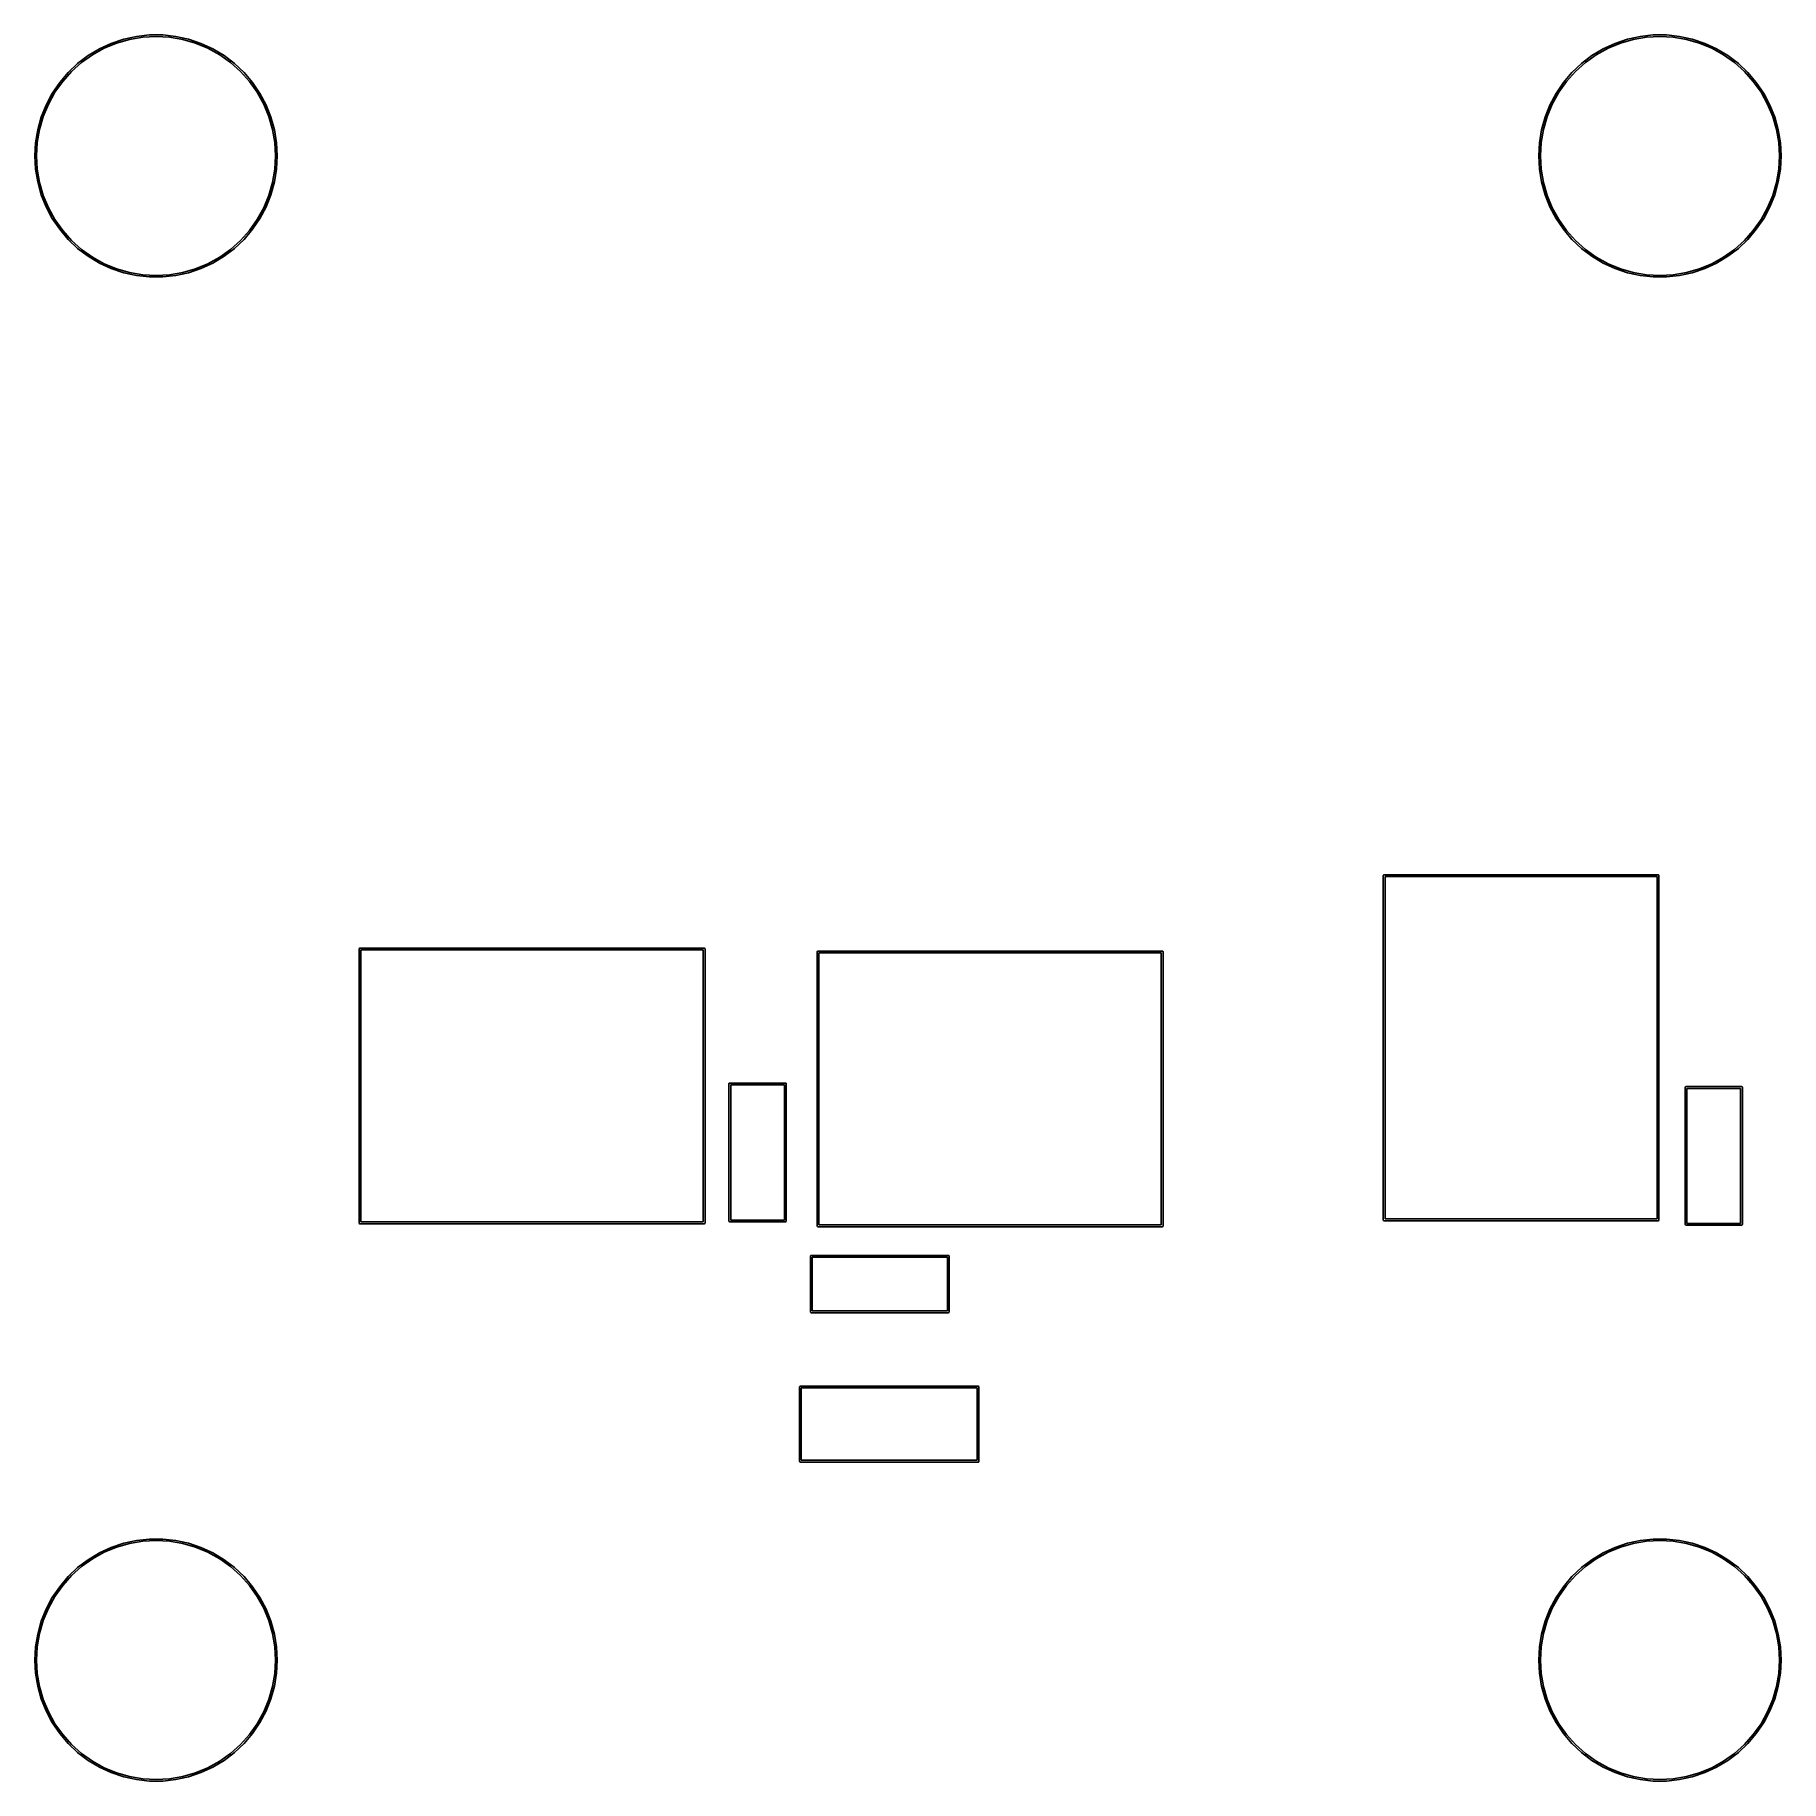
# Model space of a CAD drawing. Extents: x 4.27 to 6.13, y -6.93 to -5.07.
import ezdxf

# ---------------------------------------------------------------- set-up
doc = ezdxf.new("R2010")
doc.units = 0
doc.header["$MEASUREMENT"] = 0
doc.layers.add('BLACK', color=7, linetype='CONTINUOUS')

msp = doc.modelspace()

# ---------------------------------------------------------------- linework, layer by layer
at = {"layer": 'BLACK', "linetype": 'CONTINUOUS'}
for p, q in [((4.3791, -5.0728), (4.393, -5.0713)), ((4.393, -5.0713), (4.407, -5.0713)), ((4.407, -5.0713), (4.4209, -5.0728)), ((5.9791, -5.0728), (5.993, -5.0713)), ((5.993, -5.0713), (6.007, -5.0713)), ((6.007, -5.0713), (6.0209, -5.0728)), ((4.3276, -5.0933), (4.3396, -5.0861)), ((4.3448, -5.0854), (4.3323, -5.0923)), ((4.3396, -5.0861), (4.3523, -5.0802)), ((4.358, -5.08), (4.3448, -5.0854)), ((4.3523, -5.0802), (4.3655, -5.0758)), ((4.3717, -5.076), (4.358, -5.08)), ((4.3655, -5.0758), (4.3791, -5.0728)), ((4.3858, -5.0736), (4.3717, -5.076)), ((4.4, -5.0728), (4.3858, -5.0736)), ((4.4142, -5.0736), (4.4, -5.0728)), ((4.4283, -5.076), (4.4142, -5.0736)), ((4.4209, -5.0728), (4.4345, -5.0758)), ((4.442, -5.08), (4.4283, -5.076)), ((4.4345, -5.0758), (4.4477, -5.0802)), ((4.4552, -5.0854), (4.442, -5.08)), ((4.4477, -5.0802), (4.4604, -5.0861)), ((4.4677, -5.0923), (4.4552, -5.0854)), ((4.4604, -5.0861), (4.4724, -5.0933)), ((5.9276, -5.0933), (5.9396, -5.0861)), ((5.9448, -5.0854), (5.9323, -5.0923)), ((5.9396, -5.0861), (5.9523, -5.0802)), ((5.958, -5.08), (5.9448, -5.0854)), ((5.9523, -5.0802), (5.9655, -5.0758)), ((5.9717, -5.076), (5.958, -5.08)), ((5.9655, -5.0758), (5.9791, -5.0728)), ((5.9858, -5.0736), (5.9717, -5.076)), ((6, -5.0728), (5.9858, -5.0736)), ((6.0142, -5.0736), (6, -5.0728)), ((6.0283, -5.076), (6.0142, -5.0736)), ((6.0209, -5.0728), (6.0345, -5.0758)), ((6.042, -5.08), (6.0283, -5.076)), ((6.0345, -5.0758), (6.0477, -5.0802)), ((6.0552, -5.0854), (6.042, -5.08)), ((6.0477, -5.0802), (6.0604, -5.0861)), ((6.0677, -5.0923), (6.0552, -5.0854)), ((6.0604, -5.0861), (6.0724, -5.0933)), ((4.3064, -5.1113), (4.3165, -5.1017)), ((4.3207, -5.1006), (4.3101, -5.1101)), ((4.3165, -5.1017), (4.3276, -5.0933)), ((4.3323, -5.0923), (4.3207, -5.1006)), ((4.4793, -5.1006), (4.4677, -5.0923)), ((4.4724, -5.0933), (4.4835, -5.1017)), ((4.4899, -5.1101), (4.4793, -5.1006)), ((4.4835, -5.1017), (4.4936, -5.1113)), ((5.9064, -5.1113), (5.9165, -5.1017)), ((5.9207, -5.1006), (5.9101, -5.1101)), ((5.9165, -5.1017), (5.9276, -5.0933)), ((5.9323, -5.0923), (5.9207, -5.1006)), ((6.0793, -5.1006), (6.0677, -5.0923)), ((6.0724, -5.0933), (6.0835, -5.1017)), ((6.0899, -5.1101), (6.0793, -5.1006)), ((6.0835, -5.1017), (6.0936, -5.1113)), ((4.2895, -5.1335), (4.2974, -5.122)), ((4.3006, -5.1207), (4.2923, -5.1323)), ((4.2974, -5.122), (4.3064, -5.1113)), ((4.3101, -5.1101), (4.3006, -5.1207)), ((4.4994, -5.1207), (4.4899, -5.1101)), ((4.4936, -5.1113), (4.5026, -5.122)), ((4.5077, -5.1323), (4.4994, -5.1207)), ((4.5026, -5.122), (4.5105, -5.1335)), ((5.8895, -5.1335), (5.8974, -5.122)), ((5.9006, -5.1207), (5.8923, -5.1323)), ((5.8974, -5.122), (5.9064, -5.1113)), ((5.9101, -5.1101), (5.9006, -5.1207)), ((6.0994, -5.1207), (6.0899, -5.1101)), ((6.0936, -5.1113), (6.1026, -5.122)), ((6.1077, -5.1323), (6.0994, -5.1207)), ((6.1026, -5.122), (6.1105, -5.1335)), ((4.2778, -5.1588), (4.283, -5.1459)), ((4.2854, -5.1448), (4.28, -5.158)), ((4.283, -5.1459), (4.2895, -5.1335)), ((4.2923, -5.1323), (4.2854, -5.1448)), ((4.5146, -5.1448), (4.5077, -5.1323)), ((4.5105, -5.1335), (4.517, -5.1459)), ((4.52, -5.158), (4.5146, -5.1448)), ((4.517, -5.1459), (4.5222, -5.1588)), ((5.8778, -5.1588), (5.883, -5.1459)), ((5.8854, -5.1448), (5.88, -5.158)), ((5.883, -5.1459), (5.8895, -5.1335)), ((5.8923, -5.1323), (5.8854, -5.1448)), ((6.1146, -5.1448), (6.1077, -5.1323)), ((6.1105, -5.1335), (6.117, -5.1459)), ((6.12, -5.158), (6.1146, -5.1448)), ((6.117, -5.1459), (6.1222, -5.1588)), ((4.2741, -5.1723), (4.2778, -5.1588)), ((4.28, -5.158), (4.276, -5.1717)), ((4.524, -5.1717), (4.52, -5.158)), ((4.5222, -5.1588), (4.5259, -5.1723)), ((5.8741, -5.1723), (5.8778, -5.1588)), ((5.88, -5.158), (5.876, -5.1717)), ((6.124, -5.1717), (6.12, -5.158)), ((6.1222, -5.1588), (6.1259, -5.1723)), ((4.2718, -5.1861), (4.2741, -5.1723)), ((4.276, -5.1717), (4.2736, -5.1858)), ((4.5264, -5.1858), (4.524, -5.1717)), ((4.5259, -5.1723), (4.5282, -5.1861)), ((5.8718, -5.1861), (5.8741, -5.1723)), ((5.876, -5.1717), (5.8736, -5.1858)), ((6.1264, -5.1858), (6.124, -5.1717)), ((6.1259, -5.1723), (6.1282, -5.1861)), ((4.2711, -5.2), (4.2718, -5.1861)), ((4.2718, -5.2139), (4.2711, -5.2)), ((4.2736, -5.1858), (4.2728, -5.2)), ((4.2728, -5.2), (4.2736, -5.2142)), ((4.5272, -5.2), (4.5264, -5.1858)), ((4.5264, -5.2142), (4.5272, -5.2)), ((4.5282, -5.1861), (4.5289, -5.2)), ((4.5289, -5.2), (4.5282, -5.2139)), ((5.8711, -5.2), (5.8718, -5.1861)), ((5.8718, -5.2139), (5.8711, -5.2)), ((5.8736, -5.1858), (5.8728, -5.2)), ((5.8728, -5.2), (5.8736, -5.2142)), ((6.1272, -5.2), (6.1264, -5.1858)), ((6.1264, -5.2142), (6.1272, -5.2)), ((6.1282, -5.1861), (6.1289, -5.2)), ((6.1289, -5.2), (6.1282, -5.2139)), ((4.2741, -5.2277), (4.2718, -5.2139)), ((4.2736, -5.2142), (4.276, -5.2283)), ((4.524, -5.2283), (4.5264, -5.2142)), ((4.5282, -5.2139), (4.5259, -5.2277)), ((5.8741, -5.2277), (5.8718, -5.2139)), ((5.8736, -5.2142), (5.876, -5.2283)), ((6.124, -5.2283), (6.1264, -5.2142)), ((6.1282, -5.2139), (6.1259, -5.2277)), ((4.2778, -5.2412), (4.2741, -5.2277)), ((4.276, -5.2283), (4.28, -5.242)), ((4.52, -5.242), (4.524, -5.2283)), ((4.5259, -5.2277), (4.5222, -5.2412)), ((5.8778, -5.2412), (5.8741, -5.2277)), ((5.876, -5.2283), (5.88, -5.242)), ((6.12, -5.242), (6.124, -5.2283)), ((6.1259, -5.2277), (6.1222, -5.2412)), ((4.283, -5.2541), (4.2778, -5.2412)), ((4.28, -5.242), (4.2854, -5.2552)), ((4.2895, -5.2665), (4.283, -5.2541)), ((4.2854, -5.2552), (4.2923, -5.2677)), ((4.5077, -5.2677), (4.5146, -5.2552)), ((4.517, -5.2541), (4.5105, -5.2665)), ((4.5146, -5.2552), (4.52, -5.242)), ((4.5222, -5.2412), (4.517, -5.2541)), ((5.883, -5.2541), (5.8778, -5.2412)), ((5.88, -5.242), (5.8854, -5.2552)), ((5.8895, -5.2665), (5.883, -5.2541)), ((5.8854, -5.2552), (5.8923, -5.2677)), ((6.1077, -5.2677), (6.1146, -5.2552)), ((6.117, -5.2541), (6.1105, -5.2665)), ((6.1146, -5.2552), (6.12, -5.242)), ((6.1222, -5.2412), (6.117, -5.2541)), ((4.2974, -5.278), (4.2895, -5.2665)), ((4.2923, -5.2677), (4.3006, -5.2793)), ((4.4994, -5.2793), (4.5077, -5.2677)), ((4.5105, -5.2665), (4.5026, -5.278)), ((5.8974, -5.278), (5.8895, -5.2665)), ((5.8923, -5.2677), (5.9006, -5.2793)), ((6.0994, -5.2793), (6.1077, -5.2677)), ((6.1105, -5.2665), (6.1026, -5.278)), ((4.3064, -5.2887), (4.2974, -5.278)), ((4.3006, -5.2793), (4.3101, -5.2899)), ((4.3165, -5.2983), (4.3064, -5.2887)), ((4.3101, -5.2899), (4.3207, -5.2994)), ((4.4793, -5.2994), (4.4899, -5.2899)), ((4.4936, -5.2887), (4.4835, -5.2983)), ((4.4899, -5.2899), (4.4994, -5.2793)), ((4.5026, -5.278), (4.4936, -5.2887)), ((5.9064, -5.2887), (5.8974, -5.278)), ((5.9006, -5.2793), (5.9101, -5.2899)), ((5.9165, -5.2983), (5.9064, -5.2887)), ((5.9101, -5.2899), (5.9207, -5.2994)), ((6.0793, -5.2994), (6.0899, -5.2899)), ((6.0936, -5.2887), (6.0835, -5.2983)), ((6.0899, -5.2899), (6.0994, -5.2793)), ((6.1026, -5.278), (6.0936, -5.2887)), ((4.3276, -5.3067), (4.3165, -5.2983)), ((4.3207, -5.2994), (4.3323, -5.3077)), ((4.3396, -5.3139), (4.3276, -5.3067)), ((4.3323, -5.3077), (4.3448, -5.3146)), ((4.4552, -5.3146), (4.4677, -5.3077)), ((4.4724, -5.3067), (4.4604, -5.3139)), ((4.4677, -5.3077), (4.4793, -5.2994)), ((4.4835, -5.2983), (4.4724, -5.3067)), ((5.9276, -5.3067), (5.9165, -5.2983)), ((5.9207, -5.2994), (5.9323, -5.3077)), ((5.9396, -5.3139), (5.9276, -5.3067)), ((5.9323, -5.3077), (5.9448, -5.3146)), ((6.0552, -5.3146), (6.0677, -5.3077)), ((6.0724, -5.3067), (6.0604, -5.3139)), ((6.0677, -5.3077), (6.0793, -5.2994)), ((6.0835, -5.2983), (6.0724, -5.3067)), ((4.3523, -5.3198), (4.3396, -5.3139)), ((4.3448, -5.3146), (4.358, -5.32)), ((4.3655, -5.3242), (4.3523, -5.3198)), ((4.358, -5.32), (4.3717, -5.324)), ((4.3791, -5.3272), (4.3655, -5.3242)), ((4.3717, -5.324), (4.3858, -5.3264)), ((4.393, -5.3287), (4.3791, -5.3272)), ((4.3858, -5.3264), (4.4, -5.3272)), ((4.407, -5.3287), (4.393, -5.3287)), ((4.4, -5.3272), (4.4142, -5.3264)), ((4.4209, -5.3272), (4.407, -5.3287)), ((4.4142, -5.3264), (4.4283, -5.324)), ((4.4345, -5.3242), (4.4209, -5.3272)), ((4.4283, -5.324), (4.442, -5.32)), ((4.4477, -5.3198), (4.4345, -5.3242)), ((4.442, -5.32), (4.4552, -5.3146)), ((4.4604, -5.3139), (4.4477, -5.3198)), ((5.9523, -5.3198), (5.9396, -5.3139)), ((5.9448, -5.3146), (5.958, -5.32)), ((5.9655, -5.3242), (5.9523, -5.3198)), ((5.958, -5.32), (5.9717, -5.324)), ((5.9791, -5.3272), (5.9655, -5.3242)), ((5.9717, -5.324), (5.9858, -5.3264)), ((5.993, -5.3287), (5.9791, -5.3272)), ((5.9858, -5.3264), (6, -5.3272)), ((6.007, -5.3287), (5.993, -5.3287)), ((6, -5.3272), (6.0142, -5.3264)), ((6.0209, -5.3272), (6.007, -5.3287)), ((6.0142, -5.3264), (6.0283, -5.324)), ((6.0345, -5.3242), (6.0209, -5.3272)), ((6.0283, -5.324), (6.042, -5.32)), ((6.0477, -5.3198), (6.0345, -5.3242)), ((6.042, -5.32), (6.0552, -5.3146)), ((6.0604, -5.3139), (6.0477, -5.3198)), ((5.7057, -5.9656), (5.706, -5.9649)), ((5.7057, -6.3318), (5.7057, -5.9656)), ((5.706, -5.9649), (5.7067, -5.9647)), ((5.7067, -5.9647), (5.998, -5.9647)), ((5.7077, -5.9666), (5.7077, -6.3308)), ((5.997, -5.9666), (5.7077, -5.9666)), ((5.997, -6.3308), (5.997, -5.9666)), ((5.998, -5.9647), (5.9987, -5.9649)), ((5.9987, -5.9649), (5.999, -5.9656)), ((5.999, -5.9656), (5.999, -6.3318)), ((4.6159, -6.0436), (4.6162, -6.043)), ((4.6159, -6.335), (4.6159, -6.0436)), ((4.6162, -6.043), (4.6169, -6.0427)), ((4.6169, -6.0427), (4.9831, -6.0427)), ((4.6179, -6.0446), (4.6179, -6.334)), ((4.9821, -6.0446), (4.6179, -6.0446)), ((4.9821, -6.334), (4.9821, -6.0446)), ((4.9831, -6.0427), (4.9838, -6.043)), ((4.9838, -6.043), (4.9841, -6.0436)), ((4.9841, -6.0436), (4.9841, -6.335)), ((5.1033, -6.0467), (5.1036, -6.046)), ((5.1033, -6.3381), (5.1033, -6.0467)), ((5.1036, -6.046), (5.1043, -6.0458)), ((5.1043, -6.0458), (5.4704, -6.0458)), ((5.1053, -6.0477), (5.1053, -6.3371)), ((5.4694, -6.0477), (5.1053, -6.0477)), ((5.4694, -6.3371), (5.4694, -6.0477)), ((5.4704, -6.0458), (5.4711, -6.046)), ((5.4711, -6.046), (5.4714, -6.0467)), ((5.4714, -6.0467), (5.4714, -6.3381)), ((5.0095, -6.1872), (5.0098, -6.1865)), ((5.0098, -6.1865), (5.0105, -6.1862)), ((5.0105, -6.1862), (5.0695, -6.1862)), ((5.0695, -6.1862), (5.0702, -6.1865)), ((5.0702, -6.1865), (5.0705, -6.1872)), ((5.0095, -6.3328), (5.0095, -6.1872)), ((5.0115, -6.1881), (5.0115, -6.3319)), ((5.0685, -6.1881), (5.0115, -6.1881)), ((5.0685, -6.3319), (5.0685, -6.1881)), ((5.0705, -6.1872), (5.0705, -6.3328)), ((6.0269, -6.1909), (6.0271, -6.1902)), ((6.0269, -6.3365), (6.0269, -6.1909)), ((6.0271, -6.1902), (6.0278, -6.1899)), ((6.0278, -6.1899), (6.0869, -6.1899)), ((6.0288, -6.1919), (6.0288, -6.3356)), ((6.0859, -6.1919), (6.0288, -6.1919)), ((6.0859, -6.3356), (6.0859, -6.1919)), ((6.0869, -6.1899), (6.0876, -6.1902)), ((6.0876, -6.1902), (6.0879, -6.1909)), ((6.0879, -6.1909), (6.0879, -6.3365)), ((4.6162, -6.3357), (4.6159, -6.335)), ((4.6179, -6.334), (4.9821, -6.334)), ((4.9841, -6.335), (4.9838, -6.3357)), ((5.0098, -6.3335), (5.0095, -6.3328)), ((5.0105, -6.3338), (5.0098, -6.3335)), ((5.0695, -6.3338), (5.0105, -6.3338)), ((5.0115, -6.3319), (5.0685, -6.3319)), ((5.0702, -6.3335), (5.0695, -6.3338)), ((5.0705, -6.3328), (5.0702, -6.3335)), ((5.706, -6.3325), (5.7057, -6.3318)), ((5.7067, -6.3328), (5.706, -6.3325)), ((5.998, -6.3328), (5.7067, -6.3328)), ((5.7077, -6.3308), (5.997, -6.3308)), ((5.9987, -6.3325), (5.998, -6.3328)), ((5.999, -6.3318), (5.9987, -6.3325)), ((4.6169, -6.336), (4.6162, -6.3357)), ((4.9831, -6.336), (4.6169, -6.336)), ((4.9838, -6.3357), (4.9831, -6.336)), ((5.1036, -6.3388), (5.1033, -6.3381)), ((5.1043, -6.3391), (5.1036, -6.3388)), ((5.4704, -6.3391), (5.1043, -6.3391)), ((5.1053, -6.3371), (5.4694, -6.3371)), ((5.4711, -6.3388), (5.4704, -6.3391)), ((5.4714, -6.3381), (5.4711, -6.3388)), ((6.0271, -6.3372), (6.0269, -6.3365)), ((6.0278, -6.3375), (6.0271, -6.3372)), ((6.0869, -6.3375), (6.0278, -6.3375)), ((6.0288, -6.3356), (6.0859, -6.3356)), ((6.0876, -6.3372), (6.0869, -6.3375)), ((6.0879, -6.3365), (6.0876, -6.3372)), ((5.0962, -6.3705), (5.0965, -6.3698)), ((5.0962, -6.4295), (5.0962, -6.3705)), ((5.0965, -6.3698), (5.0972, -6.3695)), ((5.0972, -6.3695), (5.2428, -6.3695)), ((5.0981, -6.3715), (5.0981, -6.4285)), ((5.2419, -6.3715), (5.0981, -6.3715)), ((5.2419, -6.4285), (5.2419, -6.3715)), ((5.2428, -6.3695), (5.2435, -6.3698)), ((5.2435, -6.3698), (5.2438, -6.3705)), ((5.2438, -6.3705), (5.2438, -6.4295)), ((5.0965, -6.4302), (5.0962, -6.4295)), ((5.0972, -6.4305), (5.0965, -6.4302)), ((5.2428, -6.4305), (5.0972, -6.4305)), ((5.0981, -6.4285), (5.2419, -6.4285)), ((5.2435, -6.4302), (5.2428, -6.4305)), ((5.2438, -6.4295), (5.2435, -6.4302)), ((5.0845, -6.5096), (5.0848, -6.5089)), ((5.0845, -6.5884), (5.0845, -6.5096)), ((5.0848, -6.5089), (5.0855, -6.5086)), ((5.0855, -6.5086), (5.2745, -6.5086)), ((5.0865, -6.5106), (5.0865, -6.5874)), ((5.2735, -6.5106), (5.0865, -6.5106)), ((5.2735, -6.5874), (5.2735, -6.5106)), ((5.2745, -6.5086), (5.2752, -6.5089)), ((5.2752, -6.5089), (5.2755, -6.5096)), ((5.2755, -6.5096), (5.2755, -6.5884)), ((5.0848, -6.5891), (5.0845, -6.5884)), ((5.0855, -6.5894), (5.0848, -6.5891)), ((5.2745, -6.5894), (5.0855, -6.5894)), ((5.0865, -6.5874), (5.2735, -6.5874)), ((5.2752, -6.5891), (5.2745, -6.5894)), ((5.2755, -6.5884), (5.2752, -6.5891)), ((4.3276, -6.6933), (4.3396, -6.6861)), ((4.3448, -6.6854), (4.3323, -6.6923)), ((4.3396, -6.6861), (4.3523, -6.6802)), ((4.358, -6.68), (4.3448, -6.6854)), ((4.3523, -6.6802), (4.3655, -6.6758)), ((4.3717, -6.676), (4.358, -6.68)), ((4.3655, -6.6758), (4.3791, -6.6728)), ((4.3858, -6.6736), (4.3717, -6.676)), ((4.3791, -6.6728), (4.393, -6.6713)), ((4.4, -6.6728), (4.3858, -6.6736)), ((4.393, -6.6713), (4.407, -6.6713)), ((4.4142, -6.6736), (4.4, -6.6728)), ((4.407, -6.6713), (4.4209, -6.6728)), ((4.4283, -6.676), (4.4142, -6.6736)), ((4.4209, -6.6728), (4.4345, -6.6758)), ((4.442, -6.68), (4.4283, -6.676)), ((4.4345, -6.6758), (4.4477, -6.6802)), ((4.4552, -6.6854), (4.442, -6.68)), ((4.4477, -6.6802), (4.4604, -6.6861)), ((4.4677, -6.6923), (4.4552, -6.6854)), ((4.4604, -6.6861), (4.4724, -6.6933)), ((5.9276, -6.6933), (5.9396, -6.6861)), ((5.9448, -6.6854), (5.9323, -6.6923)), ((5.9396, -6.6861), (5.9523, -6.6802)), ((5.958, -6.68), (5.9448, -6.6854)), ((5.9523, -6.6802), (5.9655, -6.6758)), ((5.9717, -6.676), (5.958, -6.68)), ((5.9655, -6.6758), (5.9791, -6.6728)), ((5.9858, -6.6736), (5.9717, -6.676)), ((5.9791, -6.6728), (5.993, -6.6713)), ((6, -6.6728), (5.9858, -6.6736)), ((5.993, -6.6713), (6.007, -6.6713)), ((6.0142, -6.6736), (6, -6.6728)), ((6.007, -6.6713), (6.0209, -6.6728)), ((6.0283, -6.676), (6.0142, -6.6736)), ((6.0209, -6.6728), (6.0345, -6.6758)), ((6.042, -6.68), (6.0283, -6.676)), ((6.0345, -6.6758), (6.0477, -6.6802)), ((6.0552, -6.6854), (6.042, -6.68)), ((6.0477, -6.6802), (6.0604, -6.6861)), ((6.0677, -6.6923), (6.0552, -6.6854)), ((6.0604, -6.6861), (6.0724, -6.6933)), ((4.3064, -6.7113), (4.3165, -6.7017)), ((4.3207, -6.7006), (4.3101, -6.7101)), ((4.3165, -6.7017), (4.3276, -6.6933)), ((4.3323, -6.6923), (4.3207, -6.7006)), ((4.4793, -6.7006), (4.4677, -6.6923)), ((4.4724, -6.6933), (4.4835, -6.7017)), ((4.4899, -6.7101), (4.4793, -6.7006)), ((4.4835, -6.7017), (4.4936, -6.7113)), ((5.9064, -6.7113), (5.9165, -6.7017)), ((5.9207, -6.7006), (5.9101, -6.7101)), ((5.9165, -6.7017), (5.9276, -6.6933)), ((5.9323, -6.6923), (5.9207, -6.7006)), ((6.0793, -6.7006), (6.0677, -6.6923)), ((6.0724, -6.6933), (6.0835, -6.7017)), ((6.0899, -6.7101), (6.0793, -6.7006)), ((6.0835, -6.7017), (6.0936, -6.7113)), ((4.2895, -6.7335), (4.2974, -6.722)), ((4.3006, -6.7207), (4.2923, -6.7323)), ((4.2974, -6.722), (4.3064, -6.7113)), ((4.3101, -6.7101), (4.3006, -6.7207)), ((4.4994, -6.7207), (4.4899, -6.7101)), ((4.4936, -6.7113), (4.5026, -6.722)), ((4.5077, -6.7323), (4.4994, -6.7207)), ((4.5026, -6.722), (4.5105, -6.7335)), ((5.8895, -6.7335), (5.8974, -6.722)), ((5.9006, -6.7207), (5.8923, -6.7323)), ((5.8974, -6.722), (5.9064, -6.7113)), ((5.9101, -6.7101), (5.9006, -6.7207)), ((6.0994, -6.7207), (6.0899, -6.7101)), ((6.0936, -6.7113), (6.1026, -6.722)), ((6.1077, -6.7323), (6.0994, -6.7207)), ((6.1026, -6.722), (6.1105, -6.7335)), ((4.283, -6.7459), (4.2895, -6.7335)), ((4.2923, -6.7323), (4.2854, -6.7448)), ((4.5146, -6.7448), (4.5077, -6.7323)), ((4.5105, -6.7335), (4.517, -6.7459)), ((5.883, -6.7459), (5.8895, -6.7335)), ((5.8923, -6.7323), (5.8854, -6.7448)), ((6.1146, -6.7448), (6.1077, -6.7323)), ((6.1105, -6.7335), (6.117, -6.7459)), ((4.2741, -6.7723), (4.2778, -6.7588)), ((4.28, -6.758), (4.276, -6.7717)), ((4.2778, -6.7588), (4.283, -6.7459)), ((4.2854, -6.7448), (4.28, -6.758)), ((4.52, -6.758), (4.5146, -6.7448)), ((4.517, -6.7459), (4.5222, -6.7588)), ((4.524, -6.7717), (4.52, -6.758)), ((4.5222, -6.7588), (4.5259, -6.7723)), ((5.8741, -6.7723), (5.8778, -6.7588)), ((5.88, -6.758), (5.876, -6.7717)), ((5.8778, -6.7588), (5.883, -6.7459)), ((5.8854, -6.7448), (5.88, -6.758)), ((6.12, -6.758), (6.1146, -6.7448)), ((6.117, -6.7459), (6.1222, -6.7588)), ((6.124, -6.7717), (6.12, -6.758)), ((6.1222, -6.7588), (6.1259, -6.7723)), ((4.2718, -6.7861), (4.2741, -6.7723)), ((4.276, -6.7717), (4.2736, -6.7858)), ((4.5264, -6.7858), (4.524, -6.7717)), ((4.5259, -6.7723), (4.5282, -6.7861)), ((5.8718, -6.7861), (5.8741, -6.7723)), ((5.876, -6.7717), (5.8736, -6.7858)), ((6.1264, -6.7858), (6.124, -6.7717)), ((6.1259, -6.7723), (6.1282, -6.7861)), ((4.2711, -6.8), (4.2718, -6.7861)), ((4.2736, -6.7858), (4.2728, -6.8)), ((4.5272, -6.8), (4.5264, -6.7858)), ((4.5282, -6.7861), (4.5289, -6.8)), ((5.8711, -6.8), (5.8718, -6.7861)), ((5.8736, -6.7858), (5.8728, -6.8)), ((6.1272, -6.8), (6.1264, -6.7858)), ((6.1282, -6.7861), (6.1289, -6.8)), ((4.2718, -6.8139), (4.2711, -6.8)), ((4.2741, -6.8277), (4.2718, -6.8139)), ((4.2728, -6.8), (4.2736, -6.8142)), ((4.2736, -6.8142), (4.276, -6.8283)), ((4.524, -6.8283), (4.5264, -6.8142)), ((4.5282, -6.8139), (4.5259, -6.8277)), ((4.5264, -6.8142), (4.5272, -6.8)), ((4.5289, -6.8), (4.5282, -6.8139)), ((5.8718, -6.8139), (5.8711, -6.8)), ((5.8741, -6.8277), (5.8718, -6.8139)), ((5.8728, -6.8), (5.8736, -6.8142)), ((5.8736, -6.8142), (5.876, -6.8283)), ((6.124, -6.8283), (6.1264, -6.8142)), ((6.1282, -6.8139), (6.1259, -6.8277)), ((6.1264, -6.8142), (6.1272, -6.8)), ((6.1289, -6.8), (6.1282, -6.8139)), ((4.2778, -6.8412), (4.2741, -6.8277)), ((4.276, -6.8283), (4.28, -6.842)), ((4.52, -6.842), (4.524, -6.8283)), ((4.5259, -6.8277), (4.5222, -6.8412)), ((5.8778, -6.8412), (5.8741, -6.8277)), ((5.876, -6.8283), (5.88, -6.842)), ((6.12, -6.842), (6.124, -6.8283)), ((6.1259, -6.8277), (6.1222, -6.8412)), ((4.283, -6.8541), (4.2778, -6.8412)), ((4.28, -6.842), (4.2854, -6.8552)), ((4.2895, -6.8665), (4.283, -6.8541)), ((4.2854, -6.8552), (4.2923, -6.8677)), ((4.5077, -6.8677), (4.5146, -6.8552)), ((4.517, -6.8541), (4.5105, -6.8665)), ((4.5146, -6.8552), (4.52, -6.842)), ((4.5222, -6.8412), (4.517, -6.8541)), ((5.883, -6.8541), (5.8778, -6.8412)), ((5.88, -6.842), (5.8854, -6.8552)), ((5.8895, -6.8665), (5.883, -6.8541)), ((5.8854, -6.8552), (5.8923, -6.8677)), ((6.1077, -6.8677), (6.1146, -6.8552)), ((6.117, -6.8541), (6.1105, -6.8665)), ((6.1146, -6.8552), (6.12, -6.842)), ((6.1222, -6.8412), (6.117, -6.8541)), ((4.2974, -6.878), (4.2895, -6.8665)), ((4.2923, -6.8677), (4.3006, -6.8793)), ((4.4994, -6.8793), (4.5077, -6.8677)), ((4.5105, -6.8665), (4.5026, -6.878)), ((5.8974, -6.878), (5.8895, -6.8665)), ((5.8923, -6.8677), (5.9006, -6.8793)), ((6.0994, -6.8793), (6.1077, -6.8677)), ((6.1105, -6.8665), (6.1026, -6.878)), ((4.3064, -6.8887), (4.2974, -6.878)), ((4.3006, -6.8793), (4.3101, -6.8899)), ((4.3165, -6.8983), (4.3064, -6.8887)), ((4.3101, -6.8899), (4.3207, -6.8994)), ((4.4793, -6.8994), (4.4899, -6.8899)), ((4.4936, -6.8887), (4.4835, -6.8983)), ((4.4899, -6.8899), (4.4994, -6.8793)), ((4.5026, -6.878), (4.4936, -6.8887)), ((5.9064, -6.8887), (5.8974, -6.878)), ((5.9006, -6.8793), (5.9101, -6.8899)), ((5.9165, -6.8983), (5.9064, -6.8887)), ((5.9101, -6.8899), (5.9207, -6.8994)), ((6.0793, -6.8994), (6.0899, -6.8899)), ((6.0936, -6.8887), (6.0835, -6.8983)), ((6.0899, -6.8899), (6.0994, -6.8793)), ((6.1026, -6.878), (6.0936, -6.8887)), ((4.3276, -6.9067), (4.3165, -6.8983)), ((4.3207, -6.8994), (4.3323, -6.9077)), ((4.3396, -6.9139), (4.3276, -6.9067)), ((4.3323, -6.9077), (4.3448, -6.9146)), ((4.4552, -6.9146), (4.4677, -6.9077)), ((4.4724, -6.9067), (4.4604, -6.9139)), ((4.4677, -6.9077), (4.4793, -6.8994)), ((4.4835, -6.8983), (4.4724, -6.9067)), ((5.9276, -6.9067), (5.9165, -6.8983)), ((5.9207, -6.8994), (5.9323, -6.9077)), ((5.9396, -6.9139), (5.9276, -6.9067)), ((5.9323, -6.9077), (5.9448, -6.9146)), ((6.0552, -6.9146), (6.0677, -6.9077)), ((6.0724, -6.9067), (6.0604, -6.9139)), ((6.0677, -6.9077), (6.0793, -6.8994)), ((6.0835, -6.8983), (6.0724, -6.9067)), ((4.3523, -6.9198), (4.3396, -6.9139)), ((4.3448, -6.9146), (4.358, -6.92)), ((4.3655, -6.9242), (4.3523, -6.9198)), ((4.358, -6.92), (4.3717, -6.924)), ((4.3791, -6.9272), (4.3655, -6.9242)), ((4.3717, -6.924), (4.3858, -6.9264)), ((4.393, -6.9287), (4.3791, -6.9272)), ((4.3858, -6.9264), (4.4, -6.9272)), ((4.407, -6.9287), (4.393, -6.9287)), ((4.4, -6.9272), (4.4142, -6.9264)), ((4.4209, -6.9272), (4.407, -6.9287)), ((4.4142, -6.9264), (4.4283, -6.924)), ((4.4345, -6.9242), (4.4209, -6.9272)), ((4.4283, -6.924), (4.442, -6.92)), ((4.4477, -6.9198), (4.4345, -6.9242)), ((4.442, -6.92), (4.4552, -6.9146)), ((4.4604, -6.9139), (4.4477, -6.9198)), ((5.9523, -6.9198), (5.9396, -6.9139)), ((5.9448, -6.9146), (5.958, -6.92)), ((5.9655, -6.9242), (5.9523, -6.9198)), ((5.958, -6.92), (5.9717, -6.924)), ((5.9791, -6.9272), (5.9655, -6.9242)), ((5.9717, -6.924), (5.9858, -6.9264)), ((5.993, -6.9287), (5.9791, -6.9272)), ((5.9858, -6.9264), (6, -6.9272)), ((6.007, -6.9287), (5.993, -6.9287)), ((6, -6.9272), (6.0142, -6.9264)), ((6.0209, -6.9272), (6.007, -6.9287)), ((6.0142, -6.9264), (6.0283, -6.924)), ((6.0345, -6.9242), (6.0209, -6.9272)), ((6.0283, -6.924), (6.042, -6.92)), ((6.0477, -6.9198), (6.0345, -6.9242)), ((6.042, -6.92), (6.0552, -6.9146)), ((6.0604, -6.9139), (6.0477, -6.9198))]:
    msp.add_line(p, q, dxfattribs=at)

doc.saveas('drawing.dxf')
